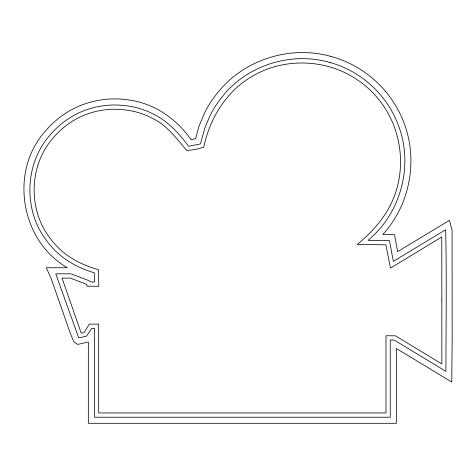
<?xml version="1.0" encoding="UTF-8"?>
<svg xmlns="http://www.w3.org/2000/svg" width="476" height="476" viewBox="0 0 476 476"><rect width="100%" height="100%" fill="white"/><g stroke="black" fill="none" stroke-linecap="round" stroke-linejoin="round"><path stroke-width="0.71" d="M331.379 56.567C290.973 44.958 244.759 59.107 218.311 91.939A103.096 103.096 0 0 0 204.466 113.217L199.146 125.807L195.547 138.677L191.15 139.807L190.507 138.909C181.523 126.194 169.64 115.597 155.789 108.439A86.043 86.043 0 0 0 125.807 99.573C101.596 96.586 76.368 103.536 57.554 119.178A94.319 94.319 0 0 0 44.316 132.346C9.282 172.699 21.003 241.148 67.348 267.738L46.285 267.738L51.229 278.698L69.716 331.677L73.352 340.834L74.488 342.464L77.802 344.41L88.334 341.994L88.334 423.307L396.335 423.307L396.335 348.462L451.754 382.044L452.164 340.066L452.075 230.188L449.463 220.34L397.662 251.625L394.521 234.608L382.781 234.454C409.116 205.888 417.809 163.036 405.237 126.33A107.939 107.939 0 0 0 385.554 91.434M329.761 62.439C291.598 51.462 247.948 64.831 222.976 95.854A97.193 97.193 0 0 0 209.916 115.936L204.894 127.812L200.473 143.895L188.532 146.263C178.982 133.256 167.796 121.047 153.028 113.877A79.992 79.992 0 0 0 125.14 105.636C102.53 102.81 78.968 109.29 61.404 123.903A88.221 88.221 0 0 0 49.016 136.219C28.203 160.692 24.3 197.106 37.681 226.04A89.137 89.137 0 0 0 52.806 248.192C63.897 260.223 78.653 268.25 94.266 272.76L94.45 281.988L91.136 281.941L87.608 280.132L71.126 273.825L55.757 273.825L78.719 337.889L86.459 336.199L91.695 328.375L94.421 328.375L94.421 417.22L390.249 417.22L390.249 340.037L394.211 340.054L445.923 371.393C445.964 324.192 446.744 276.836 445.649 229.724L393.366 261.354L389.439 240.624L368.055 240.315C400.114 213.885 413.174 167.552 399.453 128.282A101.918 101.918 0 0 0 380.865 95.331A102.161 102.161 0 0 0 329.767 62.427M331.385 56.549A108.29 108.29 0 0 1 385.542 91.451M441.853 300.475L441.841 363.938L395.413 335.8L385.988 335.747L385.988 412.954L98.681 412.954L98.681 324.114L89.309 324.114L84.264 332.427L81.295 333.248L62.005 278.085L70.347 278.085L86.876 284.434L86.876 286.141L98.8 286.314L98.467 269.666C82.568 265.18 67.181 257.641 55.918 245.283A84.609 84.609 0 0 1 41.543 224.214C28.857 196.737 32.535 162.161 52.312 138.927A83.949 83.949 0 0 1 64.093 127.205C80.783 113.312 103.191 107.171 124.676 109.879A75.761 75.761 0 0 1 151.088 117.685C166.505 124.528 176.281 138.254 186.872 150.553L195.398 149.541L203.764 147.161C210.243 116.09 228.795 87.477 257.921 73.244C282.577 60.773 312.232 59.821 337.93 69.633A98.032 98.032 0 0 1 377.575 98.062C398.68 122.957 405.844 158.454 396.532 189.668C390.028 211.802 374.963 230.205 357.167 244.42L385.881 244.837L390.481 268.095L441.77 237L441.853 300.475"/></g></svg>
